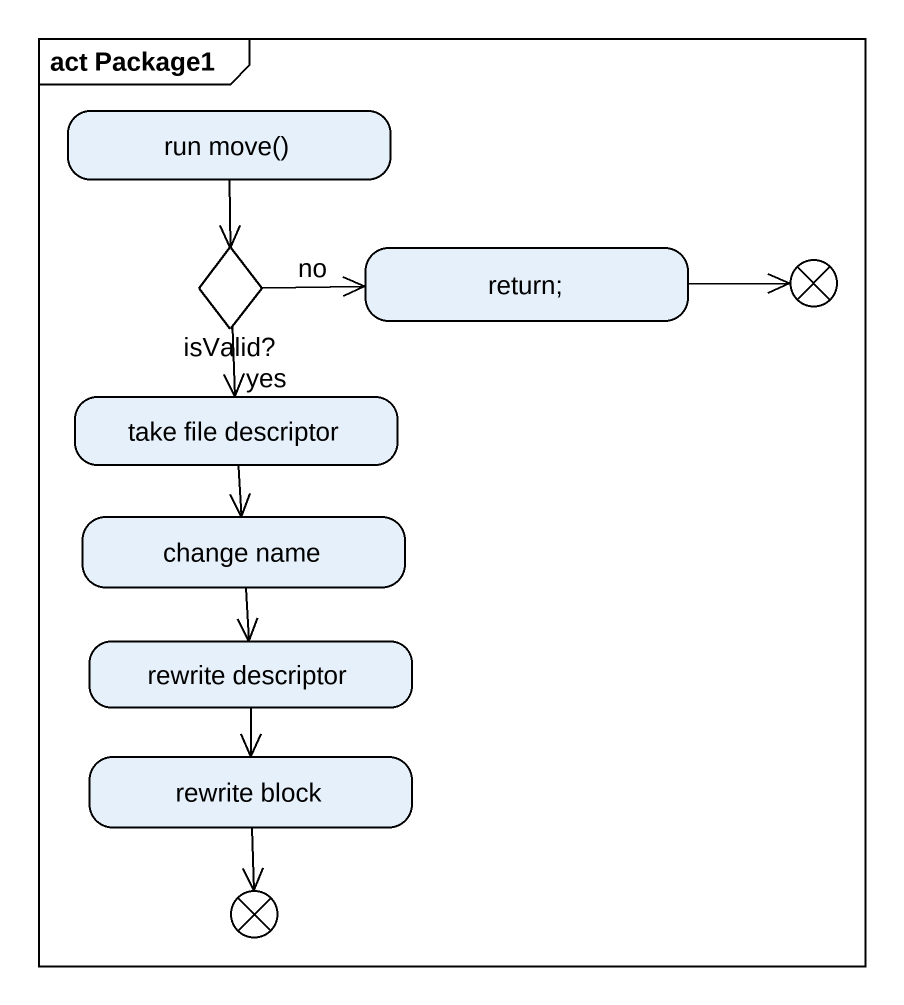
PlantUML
@startuml
mainframe act Package1
hide empty description
state "run move()" as run_move
state "isValid?" as isValid <<choice>>
state "return;" as return_
state flowfinal1 <<end>>
state "take file descriptor" as take_file_descriptor
state "change name" as change_name
state "rewrite descriptor" as rewrite_descriptor
state "rewrite block" as rewrite_block
state flowfinal2 <<end>>
run_move --> isValid
isValid -right-> return_ : no
isValid --> take_file_descriptor : yes
return_ -right-> flowfinal1
take_file_descriptor --> change_name
change_name --> rewrite_descriptor
rewrite_descriptor --> rewrite_block
rewrite_block --> flowfinal2
@enduml
